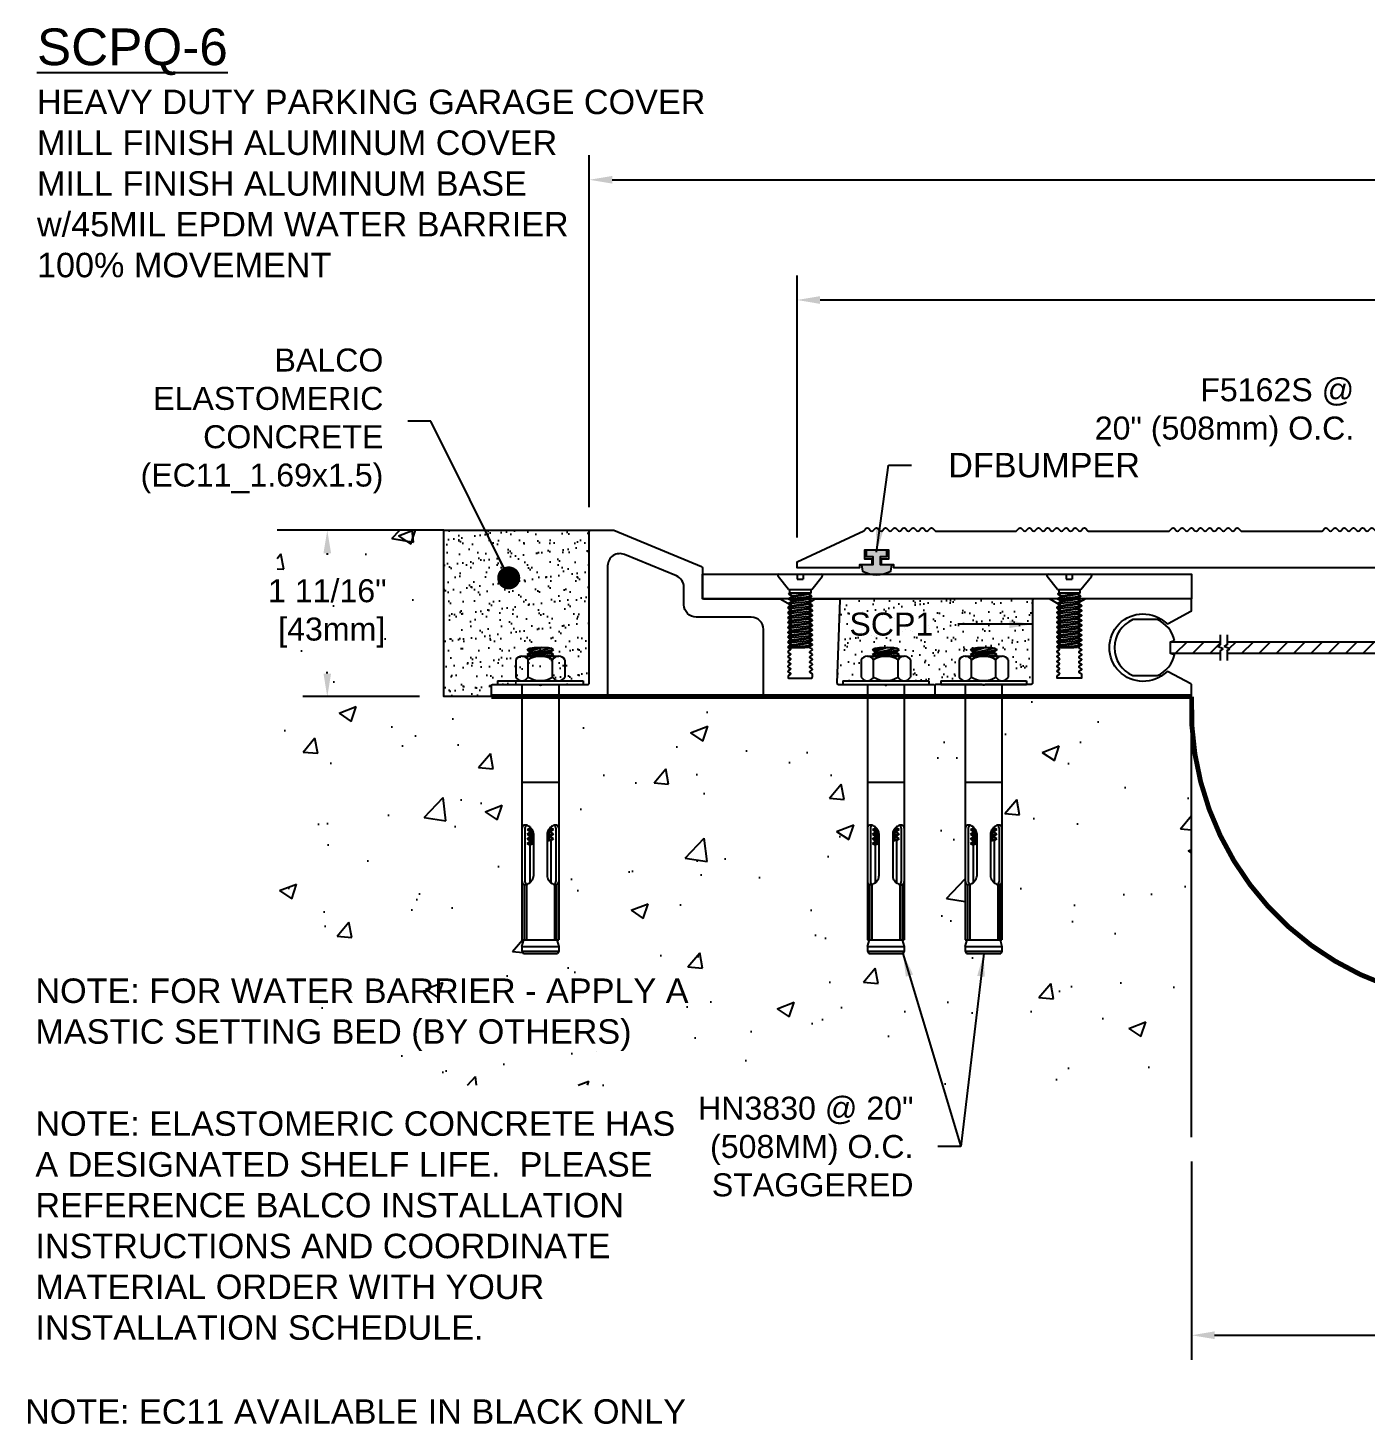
# Model space of a CAD drawing. Header units: inches. Extents: x 0.1 to 48.2, y -0.8 to 13.4.
# Drawn here: x 0.13 to 13.79, y -0.82 to 13.44 of the extents above; entities that cross this region are included whole.
import ezdxf

# ---------------------------------------------------------------- set-up
doc = ezdxf.new("R2010")
doc.units = ezdxf.units.IN
doc.header["$LTSCALE"] = 0.25
doc.header["$MEASUREMENT"] = 0
for name, color, linetype in [('Anchors', 4, 'Continuous'), ('Conditions', 1, 'Continuous'), ('Dimensions', 3, 'Continuous'), ('Fillers', 2, 'Continuous'), ('Metals', 7, 'Continuous'), ('Text', 2, 'Continuous')]:
    doc.layers.add(name, color=color, linetype=linetype)
doc.styles.add('ARIAL', font='arial.ttf')
doc.styles.get("Standard").update_dxf_attribs({"font": 'arial.ttf'})
doc.dimstyles.new('ARIAL', dxfattribs={"dimscale": 2, "dimtxt": 0.1175, "dimasz": 0.1175, "dimexe": 0.125, "dimexo": 0.125, "dimgap": 0.125, "dimtad": 0, "dimtih": 1, "dimtoh": 1, "dimdec": 4, "dimzin": 0, "dimdsep": 46, "dimlunit": 4, "dimtxsty": 'ARIAL', "dimcen": 0.09, "dimadec": 0, "dimazin": 0, "dimtfac": 1, "dimtdec": 4, "dimtofl": 0, "dimtmove": 0, "dimatfit": 3, "dimfxl": 0, "dimfrac": 2, "dimtolj": 1, "dimtzin": 0, "dimarcsym": 0})
pattern_1 = [(37.5, (1.8383, 2.43758), (-0.0062993, 0.1926824), [0, -0.152, 0, -0.17, 0, -0.1625]), (7.5, (1.8383, 2.43758), (0.1769777, 0.2822146), [0, -0.082, 0, -0.137, 0, -0.0525]), (327.5, (1.7153, 2.43758), (0.3114142, 0.000566), [0, -0.05, 0, -0.18, 0, -0.235]), (317.5, (1.7153, 2.43758), (0.300613, 0.0877676), [0, -0.025, 0, -0.118, 0, -0.135])]

# ---------------------------------------------------------------- blocks, each defined once
blk = doc.blocks.new('*D16')
at = {"layer": 'Defpoints', "color": 0}
for p in [(24.174, 11.89), (5.864, 8.295), (24.174, 8.295)]:
    blk.add_point(p, dxfattribs=at)
at = {"layer": 'Dimensions', "color": 0, "lineweight": -2}
for p, q in [((5.864, 8.545), (5.864, 12.14)), ((24.174, 8.545), (24.174, 12.14)), ((6.099, 11.89), (14.096, 11.89)), ((23.939, 11.89), (15.943, 11.89))]:
    blk.add_line(p, q, dxfattribs=at)
at = {"layer": 'Dimensions', "color": 0}
for points in [[(6.099, 11.929), (6.099, 11.851), (5.864, 11.89)], [(23.939, 11.929), (23.939, 11.851), (24.174, 11.89)]]:
    blk.add_solid(points, dxfattribs=at)
at = {"layer": 'Dimensions', "color": 0, "insert": (15.019, 11.89), "char_height": 0.235, "attachment_point": 5, "style": 'ARIAL'}
blk.add_mtext('\\A1;1\'-6 5/16"\\P [465mm]', dxfattribs=at)
blk = doc.blocks.new('*D17')
at = {"layer": 'Defpoints', "color": 0}
for p in [(12.019, 2.11), (18.019, 2.11), (12.019, 0.084)]:
    blk.add_point(p, dxfattribs=at)
at = {"layer": 'Dimensions', "color": 0, "lineweight": -2}
for p, q in [((12.019, 1.86), (12.019, -0.166)), ((18.019, 1.86), (18.019, -0.166)), ((12.254, 0.084), (14.096, 0.084)), ((17.784, 0.084), (15.943, 0.084))]:
    blk.add_line(p, q, dxfattribs=at)
at = {"layer": 'Dimensions', "color": 0}
for points in [[(12.254, 0.124), (12.254, 0.045), (12.019, 0.084)], [(17.784, 0.124), (17.784, 0.045), (18.019, 0.084)]]:
    blk.add_solid(points, dxfattribs=at)
at = {"layer": 'Dimensions', "color": 0, "insert": (15.019, 0.084), "char_height": 0.235, "attachment_point": 5, "style": 'ARIAL'}
blk.add_mtext('\\A1;6"\\P [152mm]', dxfattribs=at)
blk = doc.blocks.new('*D19')
at = {"layer": 'Defpoints', "color": 0}
for p in [(4.379, 8.31), (3.186, 6.61), (4.379, 6.61)]:
    blk.add_point(p, dxfattribs=at)
at = {"layer": 'Dimensions', "color": 0, "lineweight": -2}
for p, q in [((4.129, 8.31), (2.936, 8.31)), ((3.186, 8.075), (3.186, 8.058)), ((3.186, 6.845), (3.186, 6.861)), ((4.129, 6.61), (2.936, 6.61))]:
    blk.add_line(p, q, dxfattribs=at)
at = {"layer": 'Dimensions', "color": 0}
for points in [[(3.147, 8.075), (3.225, 8.075), (3.186, 8.31)], [(3.147, 6.845), (3.225, 6.845), (3.186, 6.61)]]:
    blk.add_solid(points, dxfattribs=at)
at = {"layer": 'Dimensions', "color": 0, "insert": (3.186, 7.46), "char_height": 0.235, "attachment_point": 5, "style": 'ARIAL'}
blk.add_mtext('\\A1;1 11/16"\\P [43mm]', dxfattribs=at)
blk = doc.blocks.new('SCP1')
at = {"layer": 'Metals', "linetype": 'Continuous', "flags": 128}
blk.add_lwpolyline([(1.352, 0.377, -0.57735), (1.352, 0.391), (1.371, 0.402, 0.57735), (1.371, 0.416), (1.352, 0.427, -0.57735), (1.352, 0.441), (1.371, 0.452, 0.57735), (1.371, 0.466), (1.352, 0.477, -0.57735), (1.352, 0.491), (1.371, 0.502, 0.57735), (1.371, 0.516), (1.352, 0.527, -0.57735), (1.352, 0.541), (1.371, 0.552, 0.57735), (1.371, 0.566), (1.352, 0.577, -0.57735), (1.352, 0.591), (1.371, 0.602, 0.57735), (1.371, 0.616), (1.352, 0.627, -0.57735), (1.352, 0.641), (1.371, 0.652, 0.57735), (1.371, 0.666), (1.352, 0.677, -0.57735), (1.352, 0.691), (1.371, 0.702, 0.57735), (1.371, 0.716), (1.352, 0.727, -0.57735), (1.352, 0.741), (1.371, 0.752, 0.57735), (1.371, 0.766), (1.352, 0.777, -0.57735), (1.352, 0.791), (1.371, 0.802, 0.57735), (1.371, 0.816), (1.352, 0.827, -0.57735), (1.352, 0.841), (1.371, 0.852, 0.57735), (1.371, 0.866), (1.352, 0.877, -0.57735), (1.352, 0.891), (1.371, 0.902, 0.57735), (1.371, 0.916), (1.352, 0.927, -0.57735), (1.352, 0.941), (1.451, 0.998, -0.131652), (1.458, 1), (1.61, 1, -0.414214), (1.625, 0.985), (1.625, 0.14, 0.414214), (1.64, 0.125), (2.11, 0.125), (2.114, 0.121, 0.414214), (2.136, 0.121), (2.14, 0.125), (2.61, 0.125, -0.414214), (2.625, 0.11), (2.625, 0.015, -0.414214), (2.61, 0), (0.015, 0, -0.414214), (0, 0.015), (0, 0.116, -0.276215), (0.008, 0.129), (0.24, 0.254, -0.324715), (0.257, 0.251, 2.340026), (0.257, 0.749, -0.324715), (0.24, 0.746), (0.008, 0.871, -0.276215), (0, 0.884), (0, 0.985, -0.414214), (0.015, 1), (1.075, 1, -0.131652), (1.082, 0.998), (1.148, 0.96, -0.57735), (1.148, 0.946), (1.129, 0.935, 0.57735), (1.129, 0.921), (1.148, 0.91, -0.57735), (1.148, 0.896), (1.129, 0.885, 0.57735), (1.129, 0.871), (1.148, 0.86, -0.57735), (1.148, 0.846), (1.129, 0.835, 0.57735), (1.129, 0.821), (1.148, 0.81, -0.57735), (1.148, 0.796), (1.129, 0.785, 0.57735), (1.129, 0.771), (1.148, 0.76, -0.57735), (1.148, 0.746), (1.129, 0.735, 0.57735), (1.129, 0.721), (1.148, 0.71, -0.57735), (1.148, 0.696), (1.129, 0.685, 0.57735), (1.129, 0.671), (1.148, 0.66, -0.57735), (1.148, 0.646), (1.129, 0.635, 0.57735), (1.129, 0.621), (1.148, 0.61, -0.57735), (1.148, 0.596), (1.129, 0.585, 0.57735), (1.129, 0.571), (1.148, 0.56, -0.57735), (1.148, 0.546), (1.129, 0.535, 0.57735), (1.129, 0.521), (1.148, 0.51, -0.57735), (1.148, 0.496), (1.129, 0.485, 0.57735), (1.129, 0.471), (1.148, 0.46, -0.57735), (1.148, 0.446), (1.129, 0.435, 0.57735), (1.129, 0.421), (1.148, 0.41, -0.57735), (1.148, 0.396), (1.129, 0.385, 0.57735), (1.129, 0.371), (1.148, 0.36, -0.57735), (1.148, 0.346), (1.129, 0.335, 0.57735), (1.129, 0.321), (1.148, 0.31, -0.57735), (1.148, 0.296), (1.129, 0.285, 0.57735), (1.129, 0.271), (1.148, 0.26, -0.57735), (1.148, 0.246), (1.129, 0.235, 0.267949), (1.125, 0.228), (1.125, 0.188), (1.375, 0.188), (1.375, 0.209, 0.267949), (1.371, 0.216), (1.352, 0.227, -0.57735), (1.352, 0.241), (1.371, 0.252, 0.57735), (1.371, 0.266), (1.352, 0.277, -0.57735), (1.352, 0.291), (1.371, 0.302, 0.57735), (1.371, 0.316), (1.352, 0.327, -0.57735), (1.352, 0.341), (1.371, 0.352, 0.57735), (1.371, 0.366)], format="xyb", close=True, dxfattribs=at)
blk = doc.blocks.new('SCP3')
at = {"layer": 'Metals', "linetype": 'Continuous', "flags": 128}
blk.add_lwpolyline([(-4.02, 0.121), (-4.015, 0.125), (-3.545, 0.125, 0.414214), (-3.53, 0.14), (-3.53, 1.685, -0.414214), (-3.515, 1.7), (-3.28, 1.7), (-2.384, 1.329, -0.303347), (-2.375, 1.315), (-2.375, 1.015, 0.414214), (-2.36, 1), (-1.579, 1), (-1.477, 0.941, -0.57735), (-1.477, 0.927), (-1.496, 0.916, 0.267949), (-1.5, 0.909), (-1.5, 0.906, 0.165641), (-1.497, 0.902), (-1.477, 0.891, -0.57735), (-1.477, 0.877), (-1.496, 0.866, 0.267949), (-1.5, 0.859), (-1.5, 0.856, 0.165641), (-1.497, 0.852), (-1.477, 0.841, -0.57735), (-1.477, 0.827), (-1.496, 0.816, 0.267949), (-1.5, 0.809), (-1.5, 0.806, 0.165641), (-1.497, 0.802), (-1.477, 0.791, -0.57735), (-1.477, 0.777), (-1.496, 0.766, 0.267949), (-1.5, 0.759), (-1.5, 0.756, 0.165641), (-1.497, 0.752), (-1.477, 0.741, -0.57735), (-1.477, 0.727), (-1.496, 0.716, 0.267949), (-1.5, 0.709), (-1.5, 0.706, 0.165641), (-1.497, 0.702), (-1.477, 0.691, -0.57735), (-1.477, 0.677), (-1.496, 0.666, 0.267949), (-1.5, 0.659), (-1.5, 0.656, 0.165641), (-1.497, 0.652), (-1.477, 0.641, -0.57735), (-1.477, 0.627), (-1.496, 0.616, 0.267949), (-1.5, 0.609), (-1.5, 0.606, 0.165641), (-1.497, 0.602), (-1.477, 0.591, -0.57735), (-1.477, 0.577), (-1.496, 0.566, 0.267949), (-1.5, 0.559), (-1.5, 0.556, 0.165641), (-1.497, 0.552), (-1.477, 0.541, -0.57735), (-1.477, 0.527), (-1.496, 0.516, 0.267949), (-1.5, 0.509), (-1.5, 0.506, 0.165641), (-1.497, 0.502), (-1.477, 0.491, -0.57735), (-1.477, 0.477), (-1.496, 0.466, 0.267949), (-1.5, 0.459), (-1.5, 0.456, 0.165641), (-1.497, 0.452), (-1.477, 0.441, -0.57735), (-1.477, 0.427), (-1.496, 0.416, 0.267949), (-1.5, 0.409), (-1.5, 0.406, 0.165641), (-1.497, 0.402), (-1.477, 0.391, -0.57735), (-1.477, 0.377), (-1.496, 0.366, 0.267949), (-1.5, 0.359), (-1.5, 0.356, 0.165641), (-1.497, 0.352), (-1.477, 0.341, -0.57735), (-1.477, 0.327), (-1.496, 0.316, 0.267949), (-1.5, 0.309), (-1.5, 0.306, 0.165641), (-1.497, 0.302), (-1.477, 0.291, -0.57735), (-1.477, 0.277), (-1.496, 0.266, 0.267949), (-1.5, 0.259), (-1.5, 0.256, 0.165641), (-1.497, 0.252), (-1.477, 0.241, -0.57735), (-1.477, 0.227), (-1.496, 0.216, 0.36655), (-1.499, 0.206, 0.49287), (-1.485, 0.187), (-1.265, 0.187, 0.414214), (-1.25, 0.202), (-1.25, 0.23, 0.290884), (-1.255, 0.237), (-1.272, 0.246, -0.57735), (-1.274, 0.26), (-1.253, 0.274, 0.57735), (-1.255, 0.287), (-1.272, 0.296, -0.57735), (-1.274, 0.31), (-1.253, 0.324, 0.57735), (-1.255, 0.337), (-1.272, 0.346, -0.57735), (-1.274, 0.36), (-1.253, 0.374, 0.57735), (-1.255, 0.387), (-1.272, 0.396, -0.57735), (-1.274, 0.41), (-1.253, 0.424, 0.57735), (-1.255, 0.437), (-1.272, 0.446, -0.57735), (-1.274, 0.46), (-1.253, 0.474, 0.57735), (-1.255, 0.487), (-1.272, 0.496, -0.57735), (-1.274, 0.51), (-1.253, 0.524, 0.57735), (-1.255, 0.537), (-1.272, 0.546, -0.57735), (-1.274, 0.56), (-1.253, 0.574, 0.57735), (-1.255, 0.587), (-1.272, 0.596, -0.57735), (-1.274, 0.61), (-1.253, 0.624, 0.57735), (-1.255, 0.637), (-1.272, 0.646, -0.57735), (-1.274, 0.66), (-1.253, 0.674, 0.57735), (-1.255, 0.687), (-1.272, 0.696, -0.57735), (-1.274, 0.71), (-1.253, 0.724, 0.57735), (-1.255, 0.737), (-1.272, 0.746, -0.57735), (-1.274, 0.76), (-1.253, 0.774, 0.57735), (-1.255, 0.787), (-1.272, 0.796, -0.57735), (-1.274, 0.81), (-1.253, 0.824, 0.57735), (-1.255, 0.837), (-1.272, 0.846, -0.57735), (-1.274, 0.86), (-1.253, 0.874, 0.57735), (-1.255, 0.887), (-1.272, 0.896, -0.57735), (-1.274, 0.91), (-1.253, 0.924, 0.57735), (-1.255, 0.937), (-1.272, 0.946, -0.57735), (-1.274, 0.96), (-1.219, 0.997, -0.153359), (-1.211, 1), (-0.984, 1, -0.414214), (-0.969, 0.985), (-1, 0.14, 0.414214), (-0.985, 0.125), (-0.515, 0.125), (-0.511, 0.121, 0.414214), (-0.489, 0.121), (-0.485, 0.125), (-0.015, 0.125, -0.414214), (0, 0.11), (0, 0.015, -0.414214), (-0.015, 0), (-1.735, 0, -0.414214), (-1.75, 0.015), (-1.75, 0.687, 0.414214), (-1.875, 0.812), (-2.438, 0.812, -0.414214), (-2.563, 0.937), (-2.563, 1.116, 0.303347), (-2.64, 1.232), (-3.17, 1.451, 0.534511), (-3.343, 1.336), (-3.343, 0.015, -0.414214), (-3.358, 0), (-4.515, 0, -0.414214), (-4.53, 0.015), (-4.53, 0.11, -0.414214), (-4.515, 0.125), (-4.045, 0.125), (-4.041, 0.121, 0.414209)], format="xyb", close=True, dxfattribs=at)
blk = doc.blocks.new('HN3830S')
for p, q in [((-0.188, 0.288), (0.188, 0.288)), ((-0.135, 0.352), (0.017, 0.375)), ((-0.135, 0.352), (-0.108, 0.368)), ((-0.135, 0.352), (-0.108, 0.335)), ((-0.135, 0.305), (0.135, 0.352)), ((-0.135, 0.305), (-0.108, 0.322)), ((-0.135, 0.305), (-0.108, 0.289)), ((-0.108, 0.368), (0.017, 0.375)), ((0.017, 0.375), (-0.108, 0.335)), ((-0.108, 0.368), (-0.063, 0.375)), ((-0.108, 0.322), (0.108, 0.368)), ((0.108, 0.335), (-0.108, 0.289)), ((-0.108, 0.335), (-0.108, 0.322)), ((-0.108, 0.289), (-0.108, 0.288)), ((-0.063, 0.375), (0.08, 0.375)), ((-0.047, 0.288), (0.108, 0.322)), ((0.036, 0.288), (0.135, 0.305)), ((0.08, 0.375), (0.108, 0.368)), ((0.108, 0.289), (0.105, 0.288)), ((0.135, 0.352), (0.108, 0.368)), ((0.135, 0.352), (0.108, 0.335)), ((0.108, 0.335), (0.108, 0.322)), ((0.135, 0.305), (0.108, 0.322)), ((0.135, 0.305), (0.108, 0.289)), ((0.108, 0.289), (0.108, 0.288)), ((-0.251, 0.251), (-0.251, 0.074)), ((-0.125, 0.074), (-0.125, 0.251)), ((0.125, 0.074), (0.125, 0.251)), ((0.251, 0.251), (0.251, 0.074)), ((-0.438, 0.037), (0.438, 0.037)), ((-0.438, 0.037), (-0.438, 0)), ((-0.438, 0), (0.438, 0)), ((-0.188, 0.037), (0.188, 0.037)), ((0.438, 0.037), (0.438, 0)), ((-0.188, 0), (-0.188, -2.609)), ((0.187, 0), (0.187, -2.609)), ((-0.188, -1), (0.187, -1)), ((-0.158, -1.471), (-0.158, -2.014)), ((-0.135, -1.484), (-0.108, -1.468)), ((-0.135, -1.484), (-0.089, -1.476)), ((-0.135, -1.484), (-0.108, -1.501)), ((-0.135, -1.531), (-0.108, -1.515)), ((-0.135, -1.531), (-0.071, -1.52)), ((-0.135, -1.531), (-0.108, -1.548)), ((-0.135, -1.578), (-0.108, -1.562)), ((-0.135, -1.578), (-0.071, -1.567)), ((-0.108, -1.457), (-0.108, -1.468)), ((-0.108, -1.468), (-0.098, -1.466)), ((-0.078, -1.494), (-0.108, -1.501)), ((-0.108, -1.501), (-0.108, -1.515)), ((-0.108, -1.515), (-0.073, -1.507)), ((-0.071, -1.54), (-0.108, -1.548)), ((-0.108, -1.548), (-0.108, -1.562)), ((-0.108, -1.562), (-0.071, -1.553)), ((-0.071, -1.524), (-0.071, -1.961)), ((0.07, -1.523), (0.108, -1.515)), ((0.07, -1.524), (0.07, -1.961)), ((0.07, -1.542), (0.135, -1.531)), ((0.07, -1.542), (0.135, -1.531)), ((0.108, -1.548), (0.07, -1.556)), ((0.07, -1.57), (0.108, -1.562)), ((0.108, -1.501), (0.072, -1.509)), ((0.078, -1.494), (0.135, -1.484)), ((0.093, -1.471), (0.108, -1.468)), ((0.108, -1.457), (0.108, -1.468)), ((0.135, -1.484), (0.108, -1.468)), ((0.135, -1.484), (0.108, -1.501)), ((0.108, -1.501), (0.108, -1.515)), ((0.135, -1.531), (0.108, -1.515)), ((0.135, -1.531), (0.108, -1.548)), ((0.108, -1.548), (0.108, -1.562)), ((0.135, -1.578), (0.108, -1.562)), ((0.157, -1.471), (0.157, -2.014)), ((-0.135, -1.578), (-0.108, -1.595)), ((-0.135, -1.625), (-0.108, -1.608)), ((-0.135, -1.625), (-0.071, -1.614)), ((-0.135, -1.625), (-0.108, -1.641)), ((-0.071, -1.586), (-0.108, -1.595)), ((-0.108, -1.595), (-0.108, -1.608)), ((-0.108, -1.608), (-0.071, -1.6)), ((-0.071, -1.633), (-0.108, -1.641)), ((-0.108, -1.641), (-0.108, -2.028)), ((0.07, -1.589), (0.135, -1.578)), ((0.108, -1.595), (0.07, -1.603)), ((0.135, -1.578), (0.108, -1.595)), ((0.108, -1.595), (0.108, -2.028)), ((-0.166, -2.047), (-0.166, -2.609)), ((-0.143, -2.047), (-0.143, -2.609)), ((0.143, -2.047), (0.143, -2.609)), ((0.166, -2.047), (0.166, -2.609)), ((-0.188, -2.68), (-0.168, -2.609)), ((-0.188, -2.609), (0.187, -2.609)), ((-0.188, -2.68), (0.187, -2.68)), ((-0.188, -2.68), (-0.188, -2.727)), ((0.168, -2.609), (0.187, -2.68)), ((0.187, -2.68), (0.187, -2.727)), ((-0.188, -2.727), (0.187, -2.727)), ((-0.188, -2.727), (-0.174, -2.75)), ((-0.174, -2.75), (0.174, -2.75)), ((0.187, -2.727), (0.174, -2.75))]:
    blk.add_line(p, q)
for centre, radius, start, end in [((-0.188, 0.216), 0.0717, 29.0208, 150.9792), ((0, 0.056), 0.231, 57.1911, 122.8089), ((0.188, 0.216), 0.0717, 29.0208, 150.9792), ((-0.188, 0.109), 0.0717, 209.0208, 330.9792), ((0, 0.269), 0.231, 237.1911, 302.8089), ((0.188, 0.109), 0.0717, 209.0208, 330.9792), ((-0.135, -1.471), 0.0524, 168.9394, 180), ((-0.159, -1.466), 0.0276, 135, 168.9394), ((-0.159, -1.466), 0.0276, 101.0606, 135), ((-0.155, -1.49), 0.0524, 76.6123, 101.0606), ((-0.105, -1.471), 0.0524, 168.9394, 180), ((-0.129, -1.466), 0.0276, 135, 168.9394), ((-0.129, -1.466), 0.0276, 110.9085, 135), ((-0.161, -1.516), 0.0783, 59.3028, 76.6123), ((-0.179, -1.547), 0.114, 45, 59.3028), ((-0.179, -1.547), 0.114, 30.6972, 45), ((-0.148, -1.528), 0.0783, 13.3877, 30.6972), ((-0.123, -1.522), 0.0524, 358.2993, 13.3877), ((0.123, -1.522), 0.0524, 166.6123, 181.7007), ((0.148, -1.528), 0.0783, 149.3028, 166.6123), ((0.179, -1.547), 0.114, 135, 149.3028), ((0.179, -1.547), 0.114, 120.6972, 135), ((0.161, -1.516), 0.0783, 103.3877, 120.6972), ((0.129, -1.466), 0.0276, 45, 69.0915), ((0.155, -1.49), 0.0524, 78.9394, 103.3877), ((0.129, -1.466), 0.0276, 11.0606, 45), ((0.105, -1.471), 0.0524, 360, 11.0606), ((0.159, -1.466), 0.0276, 45, 78.9394), ((0.159, -1.466), 0.0276, 11.0606, 45), ((0.135, -1.471), 0.0524, 0, 11.0606), ((-0.179, -1.938), 0.114, 315, 329.3028), ((-0.148, -1.957), 0.0783, 329.3028, 346.6123), ((-0.123, -1.963), 0.0524, 346.6123, 1.7007), ((0.123, -1.963), 0.0524, 178.2993, 193.3877), ((0.148, -1.957), 0.0783, 193.3877, 210.6972), ((0.179, -1.938), 0.114, 210.6972, 225), ((-0.135, -2.014), 0.0524, 180, 191.0606), ((-0.159, -2.019), 0.0276, 191.0606, 225), ((-0.159, -2.019), 0.0276, 225, 258.9394), ((-0.155, -1.995), 0.0524, 258.9394, 283.3877), ((-0.105, -2.014), 0.0524, 180, 191.0606), ((-0.129, -2.019), 0.0276, 191.0606, 225), ((-0.129, -2.019), 0.0276, 225, 249.0915), ((-0.161, -1.969), 0.0783, 283.3877, 300.6972), ((-0.179, -1.938), 0.114, 300.6972, 315), ((0.179, -1.938), 0.114, 225, 239.3028), ((0.161, -1.969), 0.0783, 239.3028, 256.6123), ((0.129, -2.019), 0.0276, 290.9085, 315), ((0.155, -1.995), 0.0524, 256.6123, 281.0606), ((0.129, -2.019), 0.0276, 315, 348.9394), ((0.105, -2.014), 0.0524, 348.9394, 0), ((0.159, -2.019), 0.0276, 281.0606, 315), ((0.159, -2.019), 0.0276, 315, 348.9394), ((0.135, -2.014), 0.0524, 348.9394, 360)]:
    blk.add_arc(centre, radius, start, end)
blk = doc.blocks.new('F1434S')
for p, q in [((-0.214, 0), (-0.031, 0)), ((-0.031, 0), (-0.031, -0.05)), ((0.031, 0), (0.031, -0.05)), ((0.031, 0), (0.214, 0)), ((-0.119, -0.155), (-0.226, -0.024)), ((-0.031, -0.05), (0.031, -0.05)), ((0.119, -0.155), (0.226, -0.024)), ((-0.119, -0.155), (0.119, -0.155)), ((-0.119, -0.2), (-0.108, -0.195)), ((-0.119, -0.2), (-0.068, -0.195)), ((-0.119, -0.2), (-0.085, -0.22)), ((-0.119, -0.25), (0.119, -0.225)), ((-0.119, -0.25), (-0.085, -0.23)), ((-0.119, -0.25), (-0.085, -0.27)), ((-0.119, -0.3), (0.119, -0.275)), ((-0.119, -0.3), (-0.085, -0.28)), ((-0.108, -0.155), (-0.108, -0.195)), ((0.108, -0.195), (-0.108, -0.195)), ((-0.085, -0.22), (0.085, -0.195)), ((-0.085, -0.23), (0.085, -0.205)), ((-0.085, -0.22), (-0.085, -0.23)), ((-0.085, -0.27), (0.085, -0.245)), ((-0.085, -0.28), (0.085, -0.255)), ((-0.085, -0.27), (-0.085, -0.28)), ((0.108, -0.195), (0.085, -0.205)), ((0.119, -0.225), (0.085, -0.205)), ((0.119, -0.225), (0.085, -0.245)), ((0.085, -0.245), (0.085, -0.255)), ((0.119, -0.275), (0.085, -0.255)), ((0.119, -0.275), (0.085, -0.295)), ((0.108, -0.155), (0.108, -0.195)), ((-0.119, -0.3), (-0.085, -0.32)), ((-0.119, -0.35), (0.119, -0.325)), ((-0.119, -0.35), (-0.085, -0.33)), ((-0.119, -0.35), (-0.085, -0.37)), ((-0.119, -0.4), (0.119, -0.375)), ((-0.119, -0.4), (-0.085, -0.38)), ((-0.119, -0.4), (-0.085, -0.42)), ((-0.119, -0.45), (0.119, -0.425)), ((-0.085, -0.32), (0.085, -0.295)), ((-0.085, -0.33), (0.085, -0.305)), ((-0.085, -0.32), (-0.085, -0.33)), ((-0.085, -0.37), (0.085, -0.345)), ((-0.085, -0.38), (0.085, -0.355)), ((-0.085, -0.37), (-0.085, -0.38)), ((-0.085, -0.42), (0.085, -0.395)), ((-0.085, -0.43), (0.085, -0.405)), ((-0.085, -0.42), (-0.085, -0.43)), ((0.085, -0.295), (0.085, -0.305)), ((0.119, -0.325), (0.085, -0.305)), ((0.119, -0.325), (0.085, -0.345)), ((0.085, -0.345), (0.085, -0.355)), ((0.119, -0.375), (0.085, -0.355)), ((0.119, -0.375), (0.085, -0.395)), ((0.085, -0.395), (0.085, -0.405)), ((0.119, -0.425), (0.085, -0.405)), ((0.119, -0.425), (0.085, -0.445)), ((-0.119, -0.45), (-0.085, -0.43)), ((-0.119, -0.45), (-0.085, -0.47)), ((-0.119, -0.5), (0.119, -0.475)), ((-0.119, -0.5), (-0.085, -0.48)), ((-0.119, -0.5), (-0.085, -0.52)), ((-0.119, -0.55), (0.119, -0.525)), ((-0.119, -0.55), (-0.085, -0.53)), ((-0.119, -0.55), (-0.085, -0.57)), ((-0.085, -0.47), (0.085, -0.445)), ((-0.085, -0.48), (0.085, -0.455)), ((-0.085, -0.47), (-0.085, -0.48)), ((-0.085, -0.52), (0.085, -0.495)), ((-0.085, -0.53), (0.085, -0.505)), ((-0.085, -0.52), (-0.085, -0.53)), ((-0.085, -0.57), (0.085, -0.545)), ((-0.085, -0.58), (0.085, -0.555)), ((-0.085, -0.57), (-0.085, -0.58)), ((0.085, -0.445), (0.085, -0.455)), ((0.119, -0.475), (0.085, -0.455)), ((0.119, -0.475), (0.085, -0.495)), ((0.085, -0.495), (0.085, -0.505)), ((0.119, -0.525), (0.085, -0.505)), ((0.119, -0.525), (0.085, -0.545)), ((0.085, -0.545), (0.085, -0.555)), ((0.119, -0.575), (0.085, -0.555)), ((-0.119, -0.6), (0.119, -0.575)), ((-0.119, -0.6), (-0.085, -0.58)), ((-0.119, -0.6), (-0.085, -0.62)), ((-0.119, -0.65), (0.119, -0.625)), ((-0.119, -0.65), (-0.085, -0.63)), ((-0.119, -0.65), (-0.085, -0.67)), ((-0.119, -0.7), (0.119, -0.675)), ((-0.119, -0.7), (-0.085, -0.68)), ((-0.119, -0.7), (-0.085, -0.72)), ((-0.085, -0.62), (0.085, -0.595)), ((-0.085, -0.63), (0.085, -0.605)), ((-0.085, -0.62), (-0.085, -0.63)), ((-0.085, -0.67), (0.085, -0.645)), ((-0.085, -0.68), (0.085, -0.655)), ((-0.085, -0.67), (-0.085, -0.68)), ((-0.085, -0.72), (0.085, -0.695)), ((-0.085, -0.73), (0.085, -0.705)), ((0.119, -0.575), (0.085, -0.595)), ((0.085, -0.595), (0.085, -0.605)), ((0.119, -0.625), (0.085, -0.605)), ((0.119, -0.625), (0.085, -0.645)), ((0.085, -0.645), (0.085, -0.655)), ((0.119, -0.675), (0.085, -0.655)), ((0.119, -0.675), (0.085, -0.695)), ((0.085, -0.695), (0.085, -0.705)), ((0.119, -0.725), (0.085, -0.705)), ((-0.11, -0.75), (0.119, -0.725)), ((-0.11, -0.75), (-0.085, -0.73)), ((-0.11, -0.75), (0.048, -0.75)), ((-0.085, -0.72), (-0.085, -0.73)), ((0.048, -0.75), (0.085, -0.745)), ((0.119, -0.725), (0.085, -0.745))]:
    blk.add_line(p, q)
for centre, start, end in [((-0.214, -0.015), 90, 219.032), ((0.214, -0.015), 320.968, 90)]:
    blk.add_arc(centre, 0.015, start, end)
blk = doc.blocks.new('*U24')
h = blk.add_hatch()
h.set_pattern_fill('ANSI31', color=256)
h.set_pattern_definition([(45, (2.5043, -4e-15), (-0.0883883, 0.0883883), [])])
h.paths.add_polyline_path([(-3.214, 0), (-3.214, -0.12), (-2.707, -0.12), (-2.707, -0.09), (-2.678, -0.071), (-2.736, -0.049), (-2.707, -0.03), (-2.707, 0)])
h = blk.add_hatch()
h.set_pattern_fill('ANSI31', color=256)
h.paths.add_polyline_path([(0, -0.12), (2.656, -0.12), (2.656, -0.09), (2.684, -0.071), (2.627, -0.049), (2.656, -0.03), (2.656, 0), (0, 0), (-2.637, 0), (-2.637, -0.03), (-2.666, -0.049), (-2.608, -0.071), (-2.637, -0.09), (-2.637, -0.12)])
h = blk.add_hatch()
h.set_pattern_fill('ANSI31', color=256)
h.set_pattern_definition([(45, (-2.5043, 3e-15), (-0.0883883, 0.0883883), [])])
h.paths.add_polyline_path([(2.754, -0.071), (2.726, -0.09), (2.726, -0.12), (3.7, -0.12), (3.7, 0), (2.726, 0), (2.726, -0.03), (2.697, -0.049)])
for p, q in [((-2.707, 0.07), (-2.707, -0.03)), ((-2.637, 0.07), (-2.637, -0.03)), ((2.656, 0.07), (2.656, -0.03)), ((2.726, 0.07), (2.726, -0.03)), ((-2.707, -0.03), (-2.736, -0.049)), ((-2.678, -0.071), (-2.736, -0.049)), ((-2.707, -0.09), (-2.678, -0.071)), ((-2.707, -0.09), (-2.707, -0.19)), ((-2.637, -0.03), (-2.666, -0.049)), ((-2.608, -0.071), (-2.666, -0.049)), ((-2.637, -0.09), (-2.608, -0.071)), ((-2.637, -0.09), (-2.637, -0.19)), ((2.656, -0.03), (2.627, -0.049)), ((2.684, -0.071), (2.627, -0.049)), ((2.656, -0.09), (2.684, -0.071)), ((2.656, -0.09), (2.656, -0.19)), ((2.726, -0.03), (2.697, -0.049)), ((2.754, -0.071), (2.697, -0.049)), ((2.726, -0.09), (2.754, -0.071)), ((2.726, -0.09), (2.726, -0.19))]:
    blk.add_line(p, q)
for points in [[(-3.173, 0.014, 0.233897), (-3.351, 0.226), (-3.601, 0.226, 0.654654), (-3.601, -0.346), (-3.351, -0.346, 0.233897), (-3.173, -0.134), (-3.214, -0.12), (-3.214, 0)], [(3.7, 0.014), (3.192, 0.014, -0.233897), (3.371, 0.226), (3.621, 0.226, -0.654654), (3.621, -0.346), (3.371, -0.346, -0.233897), (3.192, -0.134), (3.7, -0.134)]]:
    blk.add_lwpolyline(points, format="xyb", close=True)
for points in [[(-3.214, 0), (-2.707, 0)], [(-2.637, 0), (0, 0)], [(0, 0), (2.656, 0)], [(2.726, 0), (3.7, 0), (3.7, -0.12), (2.726, -0.12)], [(-2.707, -0.12), (-3.214, -0.12)], [(0, -0.12), (-2.637, -0.12)], [(2.656, -0.12), (0, -0.12)]]:
    blk.add_lwpolyline(points)
blk = doc.blocks.new('*D23')
at = {"layer": 'Defpoints', "color": 0}
for p in [(21.987, 10.662), (7.987, 7.986), (21.987, 7.986)]:
    blk.add_point(p, dxfattribs=at)
at = {"layer": 'Dimensions', "color": 0, "lineweight": -2}
for p, q in [((7.987, 8.236), (7.987, 10.912)), ((21.987, 8.236), (21.987, 10.912)), ((8.222, 10.662), (14.072, 10.662)), ((21.752, 10.662), (15.919, 10.662))]:
    blk.add_line(p, q, dxfattribs=at)
at = {"layer": 'Dimensions', "color": 0}
for points in [[(8.222, 10.701), (8.222, 10.622), (7.987, 10.662)], [(21.752, 10.701), (21.752, 10.622), (21.987, 10.662)]]:
    blk.add_solid(points, dxfattribs=at)
at = {"layer": 'Dimensions', "color": 0, "insert": (14.995, 10.662), "char_height": 0.235, "attachment_point": 5, "style": 'ARIAL'}
blk.add_mtext('\\A1;1\'-2"\\P [356mm]', dxfattribs=at)
blk = doc.blocks.new('SCP603')
blk.add_lwpolyline([(6.319, 0.379, 0.194977), (6.33, 0.375), (7, 0.062), (7, 0), (6.363, 0), (6.363, 0.031), (6.238, 0.031), (6.238, 0.094), (6.313, 0.094), (6.313, 0.181), (6.062, 0.181), (6.062, 0.094), (6.137, 0.094), (6.137, 0.031), (6.012, 0.031), (6.012, 0), (-6.012, 0), (-6.012, 0.031), (-6.137, 0.031), (-6.137, 0.094), (-6.062, 0.094), (-6.062, 0.181), (-6.313, 0.181), (-6.313, 0.094), (-6.238, 0.094), (-6.238, 0.031), (-6.363, 0.031), (-6.363, 0), (-7, 0), (-7, 0.062), (-6.318, 0.38), (-6.293, 0.405, -0.408671), (-6.272, 0.405), (-6.247, 0.379, 0.409338), (-6.226, 0.379), (-6.2, 0.405, -0.40879), (-6.179, 0.405), (-6.153, 0.379, 0.409077), (-6.132, 0.379), (-6.106, 0.405, -0.409077), (-6.085, 0.405), (-6.059, 0.379, 0.409077), (-6.038, 0.379), (-6.012, 0.405, -0.409305), (-5.991, 0.405), (-5.965, 0.379, 0.408882), (-5.944, 0.379), (-5.918, 0.405, -0.409443), (-5.897, 0.405), (-5.872, 0.379, 0.40873), (-5.851, 0.379), (-5.825, 0.405, -0.409542), (-5.804, 0.405), (-5.778, 0.379, 0.408627), (-5.757, 0.379), (-5.731, 0.405, -0.409623), (-5.71, 0.405), (-5.684, 0.379, 0.408543), (-5.663, 0.379), (-5.637, 0.405, -0.409694), (-5.616, 0.405), (-5.59, 0.379, 0.196295), (-5.58, 0.375), (-4.767, 0.375, 0.196943), (-4.757, 0.379), (-4.731, 0.405, -0.408484), (-4.71, 0.405), (-4.684, 0.379, 0.409582), (-4.663, 0.379), (-4.637, 0.405, -0.408558), (-4.616, 0.405), (-4.59, 0.379, 0.409492), (-4.569, 0.379), (-4.543, 0.405, -0.409078), (-4.522, 0.405), (-4.497, 0.379, 0.409078), (-4.476, 0.379), (-4.45, 0.405, -0.409078), (-4.429, 0.405), (-4.403, 0.379, 0.409078), (-4.382, 0.379), (-4.356, 0.405, -0.407985), (-4.335, 0.405), (-4.309, 0.379, 0.410121), (-4.288, 0.379), (-4.262, 0.405, -0.408195), (-4.241, 0.405), (-4.215, 0.379, 0.409957), (-4.194, 0.379), (-4.168, 0.405, -0.408397), (-4.147, 0.405), (-4.122, 0.379, 0.409727), (-4.101, 0.379), (-4.075, 0.405, -0.408544), (-4.054, 0.405), (-4.028, 0.379, 0.196456), (-4.017, 0.375), (-3.205, 0.375, 0.196427), (-3.194, 0.379), (-3.168, 0.405, -0.409078), (-3.147, 0.405), (-3.122, 0.379, 0.409078), (-3.101, 0.379), (-3.075, 0.405, -0.409078), (-3.054, 0.405), (-3.028, 0.379, 0.409078), (-3.007, 0.379), (-2.981, 0.405, -0.409078), (-2.96, 0.405), (-2.934, 0.379, 0.409078), (-2.913, 0.379), (-2.887, 0.405, -0.409078), (-2.866, 0.405), (-2.84, 0.379, 0.409078), (-2.819, 0.379), (-2.793, 0.405, -0.409078), (-2.772, 0.405), (-2.747, 0.379, 0.409078), (-2.726, 0.379), (-2.7, 0.405, -0.409078), (-2.679, 0.405), (-2.653, 0.379, 0.409078), (-2.632, 0.379), (-2.606, 0.405, -0.409078), (-2.585, 0.405), (-2.559, 0.379, 0.410133), (-2.538, 0.379), (-2.512, 0.405, -0.408098), (-2.491, 0.405), (-2.465, 0.379, 0.196834), (-2.455, 0.375), (-1.642, 0.375, 0.196427), (-1.632, 0.379), (-1.606, 0.405, -0.4077), (-1.585, 0.405), (-1.559, 0.379, 0.407824), (-1.538, 0.379), (-1.512, 0.405, -0.40773), (-1.491, 0.405), (-1.465, 0.379, 0.407792), (-1.444, 0.379), (-1.418, 0.405, -0.407761), (-1.398, 0.405), (-1.372, 0.379, 0.40776), (-1.351, 0.379), (-1.325, 0.405, -0.407792), (-1.304, 0.405), (-1.278, 0.379, 0.40773), (-1.257, 0.379), (-1.231, 0.405, -0.407825), (-1.21, 0.405), (-1.184, 0.379, 0.407699), (-1.163, 0.379), (-1.137, 0.405, -0.407858), (-1.116, 0.405), (-1.09, 0.379, 0.40767), (-1.069, 0.379), (-1.043, 0.405, -0.407892), (-1.022, 0.405), (-0.997, 0.379, 0.407641), (-0.976, 0.379), (-0.95, 0.405, -0.407927), (-0.929, 0.405), (-0.903, 0.379, 0.19553), (-0.892, 0.375), (0.892, 0.375, 0.196427), (0.903, 0.379), (0.929, 0.405, -0.410144), (0.95, 0.405), (0.976, 0.379, 0.410572), (0.997, 0.379), (1.022, 0.405, -0.41018), (1.043, 0.405), (1.043, 0.405), (1.069, 0.379, 0.410544), (1.09, 0.379), (1.116, 0.405, -0.410217), (1.137, 0.405), (1.137, 0.405), (1.163, 0.379, 0.410516), (1.184, 0.379), (1.21, 0.405, -0.410252), (1.231, 0.405), (1.231, 0.405), (1.257, 0.379, 0.410487), (1.278, 0.379), (1.304, 0.405, -0.410287), (1.325, 0.405), (1.325, 0.405), (1.351, 0.379, 0.410457), (1.372, 0.379), (1.397, 0.405, -0.41032), (1.418, 0.405), (1.418, 0.405), (1.444, 0.379, 0.410427), (1.465, 0.379), (1.491, 0.405, -0.410353), (1.512, 0.405), (1.538, 0.379, 0.410396), (1.559, 0.379), (1.585, 0.405, -0.410384), (1.606, 0.405), (1.632, 0.379, 0.196835), (1.642, 0.375), (2.455, 0.375, 0.196427), (2.465, 0.379), (2.491, 0.405, -0.40962), (2.512, 0.405), (2.538, 0.379, 0.409078), (2.559, 0.379), (2.585, 0.405, -0.40977), (2.606, 0.405), (2.632, 0.379, 0.409078), (2.653, 0.379), (2.679, 0.405, -0.409984), (2.7, 0.405), (2.726, 0.379, 0.410579), (2.747, 0.379), (2.772, 0.405, -0.41017), (2.793, 0.405), (2.793, 0.405), (2.819, 0.379, 0.410555), (2.84, 0.379), (2.866, 0.405, -0.406949), (2.887, 0.405), (2.913, 0.379, 0.41052), (2.934, 0.379), (2.96, 0.405, -0.410239), (2.981, 0.405), (3.007, 0.379, 0.407161), (3.028, 0.379), (3.054, 0.405, -0.406989), (3.075, 0.405), (3.101, 0.379, 0.410462), (3.122, 0.379), (3.147, 0.405, -0.410308), (3.168, 0.405), (3.194, 0.379, 0.195087), (3.205, 0.375), (4.017, 0.375, 0.197884), (4.028, 0.379), (4.054, 0.405, -0.409335), (4.075, 0.405), (4.101, 0.379, 0.407323), (4.122, 0.379), (4.147, 0.405, -0.409084), (4.168, 0.405), (4.194, 0.379, 0.410667), (4.215, 0.379), (4.241, 0.405, -0.409578), (4.262, 0.405), (4.288, 0.379, 0.407277), (4.309, 0.379), (4.335, 0.405, -0.409083), (4.356, 0.405), (4.382, 0.379, 0.410614), (4.403, 0.379), (4.429, 0.405, -0.409906), (4.45, 0.405), (4.476, 0.379, 0.407232), (4.497, 0.379), (4.522, 0.405, -0.406926), (4.543, 0.405), (4.569, 0.379, 0.410556), (4.59, 0.379), (4.616, 0.405, -0.410193), (4.637, 0.405), (4.663, 0.379, 0.407188), (4.684, 0.379), (4.71, 0.405, -0.406965), (4.731, 0.405), (4.757, 0.379, 0.196832), (4.767, 0.375), (5.58, 0.375, 0.19643), (5.59, 0.379), (5.616, 0.405, -0.409084), (5.637, 0.405), (5.663, 0.379, 0.410749), (5.684, 0.379), (5.71, 0.405, -0.409193), (5.731, 0.405), (5.757, 0.379, 0.407353), (5.778, 0.379), (5.804, 0.405, -0.409084), (5.825, 0.405), (5.851, 0.379, 0.410699), (5.872, 0.379), (5.897, 0.405, -0.409419), (5.918, 0.405), (5.944, 0.379, 0.407306), (5.965, 0.379), (5.991, 0.405, -0.409083), (6.012, 0.405), (6.038, 0.379, 0.410648), (6.059, 0.379), (6.085, 0.405, -0.40968), (6.106, 0.405), (6.132, 0.379, 0.407261), (6.153, 0.379), (6.179, 0.405, -0.409083), (6.2, 0.405), (6.226, 0.379, 0.410594), (6.247, 0.379), (6.272, 0.405, -0.410146), (6.293, 0.405), (6.319, 0.379, 0.194977)], format="xyb", close=True)
blk = doc.blocks.new('DFBUMPER')
h = blk.add_hatch(color=256)
h.dxf.hatch_style = 1
h.paths.add_polyline_path([(0.106, 0), (-0.106, 0), (-0.106, -0.065), (-0.038, -0.065), (-0.038, -0.15), (-0.155, -0.15), (-0.144, -0.213, 0.256662), (0.144, -0.213), (0.156, -0.15), (0.039, -0.15), (0.039, -0.065), (0.106, -0.065)])
blk.add_lwpolyline([(0.106, 0), (-0.106, 0), (-0.106, -0.065), (-0.038, -0.065), (-0.038, -0.15), (-0.155, -0.15), (-0.144, -0.213, 0.256662), (0.144, -0.213), (0.156, -0.15), (0.039, -0.15), (0.039, -0.065), (0.106, -0.065)], format="xyb", close=True)

msp = doc.modelspace()

# ---------------------------------------------------------------- hatches: boundary and pattern name
at = {"layer": 'Conditions'}
h = msp.add_hatch(dxfattribs=at)
h.set_pattern_fill('AR-CONC', color=256, scale=0.25, style=0)
h.set_pattern_definition([(50, (1.8383, 2.4376), (1.79315, -0.15688), [0.1875, -2.0625]), (355, (1.8383, 2.4376), (-0.34688, 1.88048), [0.15, -1.65]), (100.451, (1.9877, 2.4245), (1.44627, 1.7236), [0.15935, -1.75286]), (46.184, (1.8383, 2.9376), (2.6681, -0.4138), [0.28125, -3.09375]), (96.636, (2.0606, 2.903), (2.33666, 2.4353), [0.239, -2.6293]), (351.184, (1.8383, 2.9376), (2.33665, 2.4353), [0.225, -2.475]), (21, (2.0883, 2.8126), (1.49227, -1.00655), [0.1875, -2.0625]), (326, (2.0883, 2.8126), (0.6083, 1.81288), [0.15, -1.65]), (71.451, (2.2127, 2.7287), (2.10056, 0.80633), [0.15935, -1.75286]), (37.5, (1.8383, 2.4376), (0.0304, 0.832235), [0, -1.63, 0, -1.675, 0, -1.65625]), (7.5, (1.8383, 2.4376), (0.657674, 0.98603), [0, -0.955, 0, -1.5925, 0, -0.63125]), (327.5, (1.2808, 2.4376), (1.334556, -0.056387), [0, -0.625, 0, -1.95, 0, -2.5875]), (317.5, (1.0308, 2.4376), (1.45797, 0.25026), [0, -0.8125, 0, -1.295, 0, -1.8375])])
h.paths.add_polyline_path([(12.01902, 2.64003), (12.01902, 6.17052, -0.02743475), (12.01902, 6.60981), (10.08152, 6.60981), (10.08152, 4.12543), (10.06221, 4.12543), (10.08152, 4.05456), (10.08152, 4.00806), (10.0681, 3.98481), (9.71994, 3.98481), (9.70652, 4.00806), (9.70652, 4.05456), (9.72583, 4.12543), (9.70652, 4.12543), (9.70652, 6.60981), (9.08152, 6.60981), (9.08152, 4.12543), (9.06221, 4.12543), (9.08152, 4.05456), (9.08152, 4.00806), (9.0681, 3.98481), (8.71994, 3.98481), (8.70652, 4.00806), (8.70652, 4.05456), (8.72583, 4.12543), (8.70652, 4.12543), (8.70652, 6.60981), (5.55119, 6.60981), (5.55119, 4.12543), (5.53188, 4.12543), (5.55119, 4.05456), (5.55119, 4.00806), (5.53777, 3.98481), (5.18961, 3.98481), (5.17619, 4.00806), (5.17619, 4.05456), (5.1955, 4.12543), (5.17619, 4.12543), (5.17619, 6.60981), (4.86369, 6.60981), (4.37869, 6.60981), (4.37869, 8.30981), (2.67302, 8.30981), (2.67302, 2.64003)])
h.paths.add_polyline_path([(2.54673, 7.867), (3.82496, 7.867), (3.82496, 7.05262), (2.54673, 7.05262)], flags=9)
h.paths.add_polyline_path([(5.88124, 6.26358), (8.10364, 6.26358), (8.10364, 5.44567), (5.88124, 5.44567)], flags=24)
h = msp.add_hatch(dxfattribs=at)
h.set_pattern_fill('AR-SAND', color=256, scale=0.1, style=0)
h.set_pattern_definition(pattern_1)
h.paths.add_polyline_path([(5.86369, 8.29481, -0.41421356), (5.87869, 8.30981), (4.37869, 8.30981), (4.37869, 6.60981), (4.87869, 6.60981, -0.41421356), (4.86369, 6.62481), (4.86369, 6.71981, -0.41421356), (4.87869, 6.73481), (5.20694, 6.73481), (5.20694, 6.76034, 0.7784635), (5.22847, 6.76383), (5.23426, 6.83004, -0.41056306), (5.26694, 6.86231), (5.3365, 6.86231), (5.34044, 6.81731), (5.38694, 6.81731), (5.39088, 6.86231), (5.46044, 6.86231, -0.41056306), (5.49311, 6.83004), (5.49891, 6.76383, 0.7784635), (5.52044, 6.76034), (5.52044, 6.73481), (5.84869, 6.73481, 0.41421356), (5.86369, 6.74981)])
h = msp.add_hatch(dxfattribs=at)
h.set_pattern_fill('AR-SAND', color=256, scale=0.1, style=0)
h.set_pattern_definition(pattern_1)
h.paths.add_polyline_path([(9.1448, 6.77231), (9.33152, 6.77231), (9.37902, 6.73481), (9.45652, 6.73481), (9.45652, 6.77231), (9.64324, 6.77231), (9.64324, 6.91621, -0.57166777), (9.70593, 7.02269), (9.7309, 7.02269), (9.78602, 7.05637), (9.78602, 7.07025), (9.75902, 7.08675), (9.79676, 7.10981), (10.03226, 7.10981), (10.00202, 7.10325), (10.04187, 7.07889), (10.00202, 7.07025), (10.00202, 7.05637), (10.05714, 7.02269), (10.1448, 7.02269), (10.1448, 6.77231), (10.39402, 6.77231), (10.39402, 7.60981), (8.42582, 7.60981), (8.39402, 6.74981, 0.41421356), (8.40902, 6.73481), (8.45652, 6.73481), (8.45652, 6.77231), (8.64324, 6.77231), (8.64324, 6.91621, -0.57166777), (8.70593, 7.02269), (8.7309, 7.02269), (8.78602, 7.05637), (8.78602, 7.07025), (8.75902, 7.08675), (8.79676, 7.10981), (9.03226, 7.10981), (9.00202, 7.10325), (9.04187, 7.07889), (9.00202, 7.07025), (9.00202, 7.05637), (9.05714, 7.02269), (9.1448, 7.02269)])
h.paths.add_polyline_path([(8.5234, 7.10287), (9.49851, 7.10287), (9.49851, 7.58713), (8.5234, 7.58713)], flags=24)

# ---------------------------------------------------------------- linework, layer by layer
msp.add_line((4.37869, 8.30981), (5.87869, 8.30981), dxfattribs=at)
msp.add_lwpolyline([(12.01902, 2.10981), (12.01902, 6.60981), (4.37869, 6.60981), (4.37869, 8.30981), (2.67302, 8.30981)], dxfattribs=at)
at = {"layer": 'Fillers', "const_width": 0.05}
msp.add_lwpolyline([(25.17435, 6.60981), (18.01902, 6.60981, -1.04143729), (12.01902, 6.60981), (4.86369, 6.60981)], format="xyb", dxfattribs=at)
at = {"layer": 'Metals'}
msp.add_lwpolyline([(12.01902, 7.60981), (7.01902, 7.60981), (7.01902, 7.85981), (12.01902, 7.85981)], close=True, dxfattribs=at)

# ---------------------------------------------------------------- block references
at = {"layer": 'Anchors'}
for name, p in [('F1434S', (8.01902, 7.85981)), ('F1434S', (10.76902, 7.85981)), ('*U24', (15.01832, 7.16981)), ('HN3830S', (5.36369, 6.73481)), ('HN3830S', (8.89402, 6.73481)), ('HN3830S', (9.89402, 6.73481))]:
    msp.add_blockref(name, p, dxfattribs=at)
at = {"layer": 'Fillers'}
msp.add_blockref('DFBUMPER', (8.79992, 8.10513), dxfattribs=at)
at = {"layer": 'Metals'}
for name, p in [('SCP3', (9.39402, 6.60981)), ('SCP603', (14.98742, 7.92388))]:
    msp.add_blockref(name, p, dxfattribs=at)
at = {"layer": 'Metals', "xscale": -1}
msp.add_blockref('SCP1', (12.01902, 6.60981), dxfattribs=at)

# ---------------------------------------------------------------- texts
at = {"layer": 'Text', "style": 'ARIAL'}
for s, insert, char_height, width, attachment_point in [('{\\LSCPQ-6\\P\\H0.6667x;\\lHEAVY DUTY PARKING GARAGE COVER\\PMILL FINISH ALUMINUM COVER\\PMILL FINISH ALUMINUM BASE\\Pw/45MIL EPDM WATER BARRIER\\P100% MOVEMENT}', (0.21942, 13.43606), 0.375, 7.9038738, 1), ('BALCO ELASTOMERIC \\PCONCRETE (EC11_1.69x1.5)', (3.75926, 9.42541), 0.235, 1.6861877, 6), ('NOTE: FOR WATER BARRIER - APPLY A MASTIC SETTING BED (BY OTHERS)', (0.20313, 3.72951), 0.25, 7.1140857, 1), ('NOTE: EC11 AVAILABLE IN BLACK ONLY', (0.09807, -0.56971), 0.25, 7.7316262, 1)]:
    msp.add_mtext(s, dxfattribs=dict(at, insert=insert, char_height=char_height, width=width, attachment_point=attachment_point))
for s, insert, char_height, attachment_point in [('F5162S @\\P20" (508mm) O.C.', (13.68094, 9.51372), 0.235, 6), ('DFBUMPER', (9.5316, 8.97336), 0.25, 4), ('SCP1', (9.37948, 7.34869), 0.235, 6), ('HN3830 @ 20" \\P(508MM) O.C.\\PSTAGGERED', (9.17671, 2.01113), 0.235, 6)]:
    msp.add_mtext(s, dxfattribs=dict(at, insert=insert, char_height=char_height, attachment_point=attachment_point))
at = {"layer": 'Text', "insert": (0.20313, 2.37187), "char_height": 0.25, "width": 6.523958, "attachment_point": 1}
msp.add_mtext('NOTE: ELASTOMERIC CONCRETE HAS A DESIGNATED SHELF LIFE.\\~ PLEASE REFERENCE BALCO INSTALLATION INSTRUCTIONS AND COORDINATE MATERIAL ORDER WITH YOUR INSTALLATION SCHEDULE.', dxfattribs=at)

# ---------------------------------------------------------------- dimensions: what is measured, and where the dimension line sits
at = {"layer": 'Dimensions'}
for base, p1, p2, picture, middle in [((24.17435, 11.8902), (5.86369, 8.29481), (24.17435, 8.29481), '*D16', (15.01902, 11.8902)), ((21.98742, 10.6615), (7.98742, 7.98638), (21.98742, 7.98638), '*D23', (14.99521, 10.6615)), ((12.01902, 0.08438), (18.01902, 2.10981), (12.01902, 2.10981), '*D17', (15.01902, 0.08438))]:
    dim = msp.add_linear_dim(base=base, p1=p1, p2=p2, dimstyle='ARIAL', override={"dimpost": '\\X'}, dxfattribs=at)
    dim.commit()
    dim.dimension.update_dxf_attribs({"geometry": picture, "text_midpoint": middle, "dimtype": 160})
dim = msp.add_linear_dim(base=(3.18585, 6.60981), p1=(4.37869, 8.30981), p2=(4.37869, 6.60981), angle=90, dimstyle='ARIAL', override={"dimpost": '\\X'}, dxfattribs=at)
dim.commit()
dim.dimension.update_dxf_attribs({"geometry": '*D19', "text_midpoint": (3.18585, 7.45981), "dimtype": 160})

# ---------------------------------------------------------------- leaders
at = {"layer": 'Text', "annotation_type": 0, "has_hookline": 1}
for points, override, hookline_direction, text_width in [([(5.04016, 7.82242), (4.24426, 9.42541), (4.00926, 9.42541)], {"dimgap": 0.125, "dimtad": 0, "dimldrblk": 'Dot'}, 1, 2.45019), ([(8.79992, 8.08452), (8.9216, 8.97336), (9.1566, 8.97336)], {"dimgap": 0.1875, "dimtad": 0}, 0, 1.92838), ([(10.39262, 7.34869), (9.62948, 7.34869)], {"dimgap": 0.125, "dimtad": 0}, 1, 0.78259), ([(9.0681, 3.98481), (9.66171, 2.01113), (9.42671, 2.01113)], {"dimgap": 0.125, "dimtad": 0}, 1, 2.1602)]:
    msp.add_leader(points, dimstyle='ARIAL', override=override, dxfattribs=dict(at, hookline_direction=hookline_direction, text_width=text_width))
at = {"layer": 'Text'}
msp.add_leader([(9.89402, 3.98481), (9.66171, 2.01113)], dimstyle='ARIAL', override={"dimgap": 0.125, "dimtad": 0}, dxfattribs=at)

doc.saveas('drawing.dxf')
